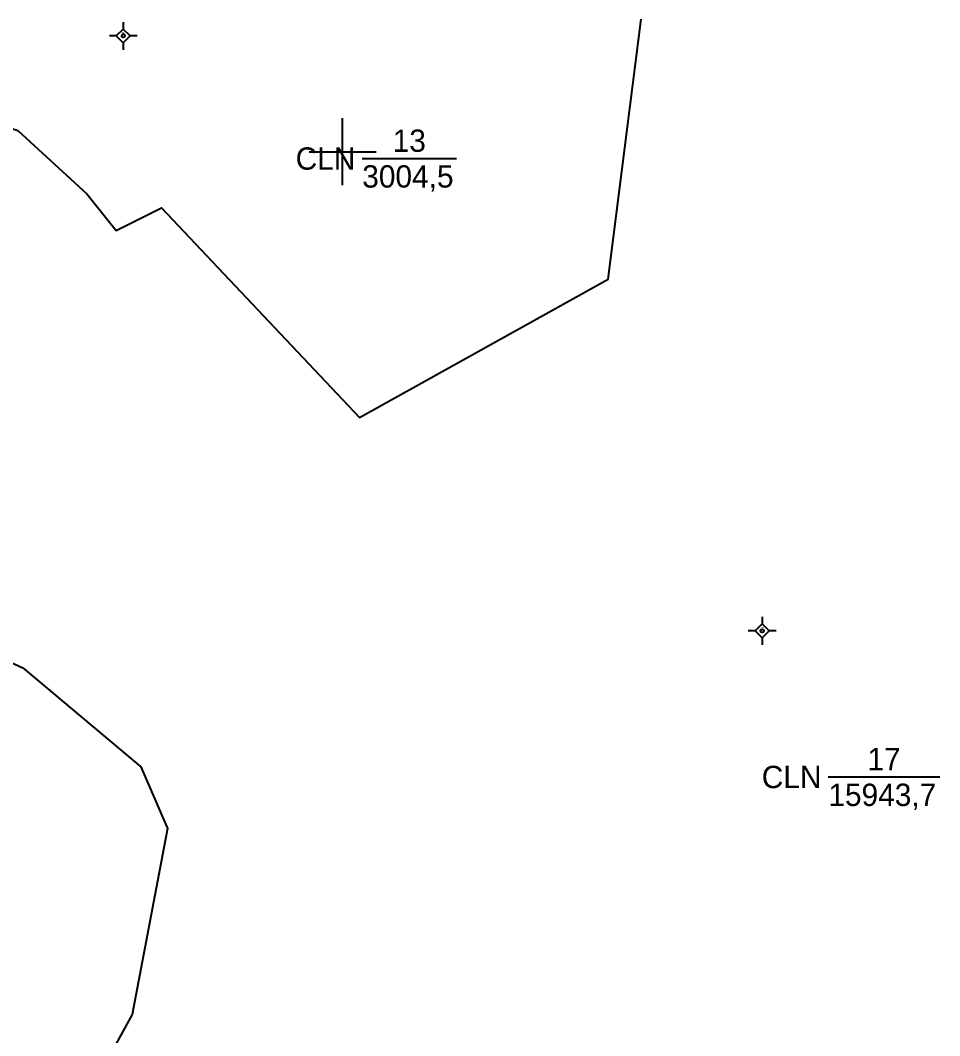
# Model space of a CAD drawing. Extents: x 551890 to 552618, y 1835759 to 1836646.
# Drawn here: x 552071.1 to 552153.5, y 1836020.8 to 1836111.8 of the extents above; entities that cross this region are included whole.
import ezdxf

# ---------------------------------------------------------------- set-up
doc = ezdxf.new("R2010")
doc.units = 0
for name, color, linetype in [('Level 10', 7, 'Continuous'), ('Level 11', 7, 'Continuous'), ('Level 13', 7, 'Continuous'), ('Level 15', 7, 'Continuous'), ('Level 2', 7, 'Continuous'), ('Level 4', 7, 'Continuous'), ('Level 63', 7, 'Continuous')]:
    doc.layers.add(name, color=color, linetype=linetype)

msp = doc.modelspace()

# ---------------------------------------------------------------- linework, layer by layer
at = {"layer": 'Level 10'}
for points in [[(552035.35, 1836109.78), (552042.02, 1836112.08), (552045.04, 1836105.15), (552052.85, 1836103.16), (552063.94, 1836104.29), (552070.9, 1836101.89), (552077.08, 1836096.22), (552079.71, 1836092.95), (552083.78, 1836094.97), (552101.513, 1836076.195), (552123.789, 1836088.583), (552126.759, 1836111.874)], [(552064.81, 1836056.74), (552071.36, 1836053.77), (552081.93, 1836044.9), (552084.32, 1836039.36), (552081.15, 1836022.7), (552071.18, 1836004.58), (552083.57, 1835987.02), (552099.94, 1835969.91)]]:
    msp.add_lwpolyline(points, dxfattribs=at)
at = {"layer": 'Level 11'}
for p, q in [((552080.357, 1836111.613), (552080.357, 1836110.988)), ((552080.357, 1836110.988), (552079.732, 1836110.363)), ((552080.982, 1836110.363), (552080.357, 1836110.988)), ((552079.732, 1836110.363), (552079.107, 1836110.363)), ((552079.732, 1836110.363), (552080.357, 1836109.738)), ((552080.357, 1836109.738), (552080.982, 1836110.363)), ((552080.357, 1836109.738), (552080.357, 1836109.113)), ((552081.607, 1836110.363), (552080.982, 1836110.363)), ((552137.597, 1836058.321), (552137.597, 1836057.696)), ((552136.972, 1836057.071), (552136.347, 1836057.071)), ((552137.597, 1836057.696), (552136.972, 1836057.071)), ((552136.972, 1836057.071), (552137.597, 1836056.446)), ((552138.222, 1836057.071), (552137.597, 1836057.696)), ((552137.597, 1836056.446), (552138.222, 1836057.071)), ((552138.847, 1836057.071), (552138.222, 1836057.071)), ((552137.597, 1836056.446), (552137.597, 1836055.821))]:
    msp.add_line(p, q, dxfattribs=at)
for centre in [(552080.357, 1836110.363), (552137.596, 1836057.071)]:
    msp.add_circle(centre, 0.15, dxfattribs=at)
at = {"layer": 'Level 13'}
for p, q in [((552101.762, 1836099.385), (552110.202, 1836099.385)), ((552143.523, 1836043.989), (552153.503, 1836043.989))]:
    msp.add_line(p, q, dxfattribs=at)
at = {"layer": 'Level 63'}
for points in [[(552100, 1836097), (552100, 1836103)], [(552097, 1836100), (552103, 1836100)]]:
    msp.add_lwpolyline(points, dxfattribs=at)

# ---------------------------------------------------------------- texts
at = {"layer": 'Level 13'}
for s, p in [('13', (552104.492, 1836099.985)), ('17', (552147.023, 1836044.589))]:
    msp.add_text(s, height=2, dxfattribs=at).set_placement(p)
at = {"layer": 'Level 15'}
for s, p in [('7281', (552080.207, 1836110.61)), ('CLN', (552080.21, 1836110.49)), ('7296', (552137.446, 1836057.32)), ('CLN', (552137.45, 1836057.2))]:
    msp.add_text(s, height=0.1, dxfattribs=at).set_placement(p)
at = {"layer": 'Level 2'}
for p in [(552095.8, 1836098.385), (552137.561, 1836042.989)]:
    msp.add_text('CLN', height=2, dxfattribs=at).set_placement(p)
at = {"layer": 'Level 4'}
for s, p in [('3004,5', (552101.766, 1836096.785)), ('15943,7', (552143.528, 1836041.389))]:
    msp.add_text(s, height=2, dxfattribs=at).set_placement(p)

doc.saveas('drawing.dxf')
